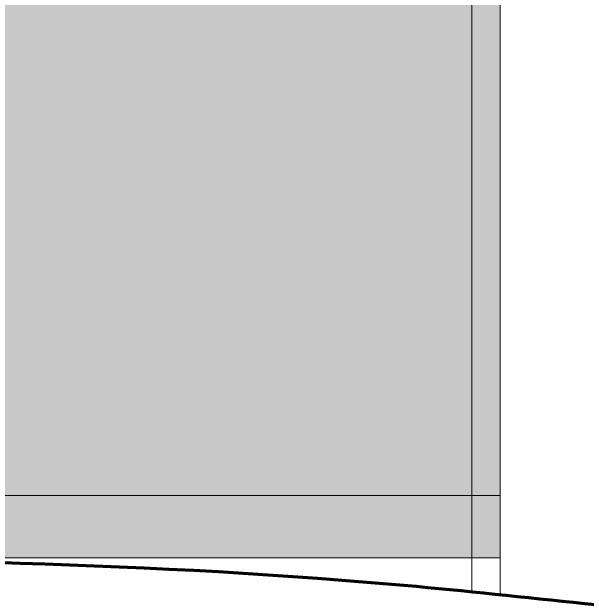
# Model space of a CAD drawing. Header units: millimetres. Extents: x 0 to 77.1, y -22.3 to 58.9.
# Drawn here: x 10.412 to 12.435, y -20.134 to -18.063 of the extents above; entities that cross this region are included whole.
import ezdxf

# ---------------------------------------------------------------- set-up
doc = ezdxf.new("R2010")
doc.units = ezdxf.units.MM
doc.layers.add('0 1 Sombreado', color=7, linetype='Continuous', lineweight=5, true_color=0xd6d6d6)
doc.layers.add('0.1normal', color=7, linetype='Continuous', lineweight=15)
doc.layers.add('01 TERRENO', color=7, linetype='Continuous', lineweight=140)

msp = doc.modelspace()

# ---------------------------------------------------------------- hatches: boundary and pattern name
at = {"layer": '0 1 Sombreado', "true_color": 0xebebeb, "transparency": 33554605}
h = msp.add_hatch(color=7, dxfattribs=at)
h.dxf.hatch_style = 1
h.paths.add_polyline_path([(10.3146, -17.9971), (12.1289, -17.9971), (12.1289, -19.9814), (10.3146, -19.9814)])

# ---------------------------------------------------------------- linework, layer by layer
at = {"layer": '0.1normal'}
for p, q in [((12.1289, -20.1088), (12.1289, -17.9338)), ((12.0289, -20.0987), (12.0289, -17.9478)), ((12.1289, -19.7628), (5.8289, -19.7628)), ((5.8289, -19.9814), (12.1289, -19.9814))]:
    msp.add_line(p, q, dxfattribs=at)
at = {"layer": '01 TERRENO'}
msp.add_spline([(2.7643, -19.9814), (4.11, -20.0782), (5.6803, -20.0441), (9.0453, -19.9814), (11.8341, -20.0816), (12.4645, -20.1456), (18.749, -20.5086)], degree=3, dxfattribs=at)

doc.saveas('drawing.dxf')
